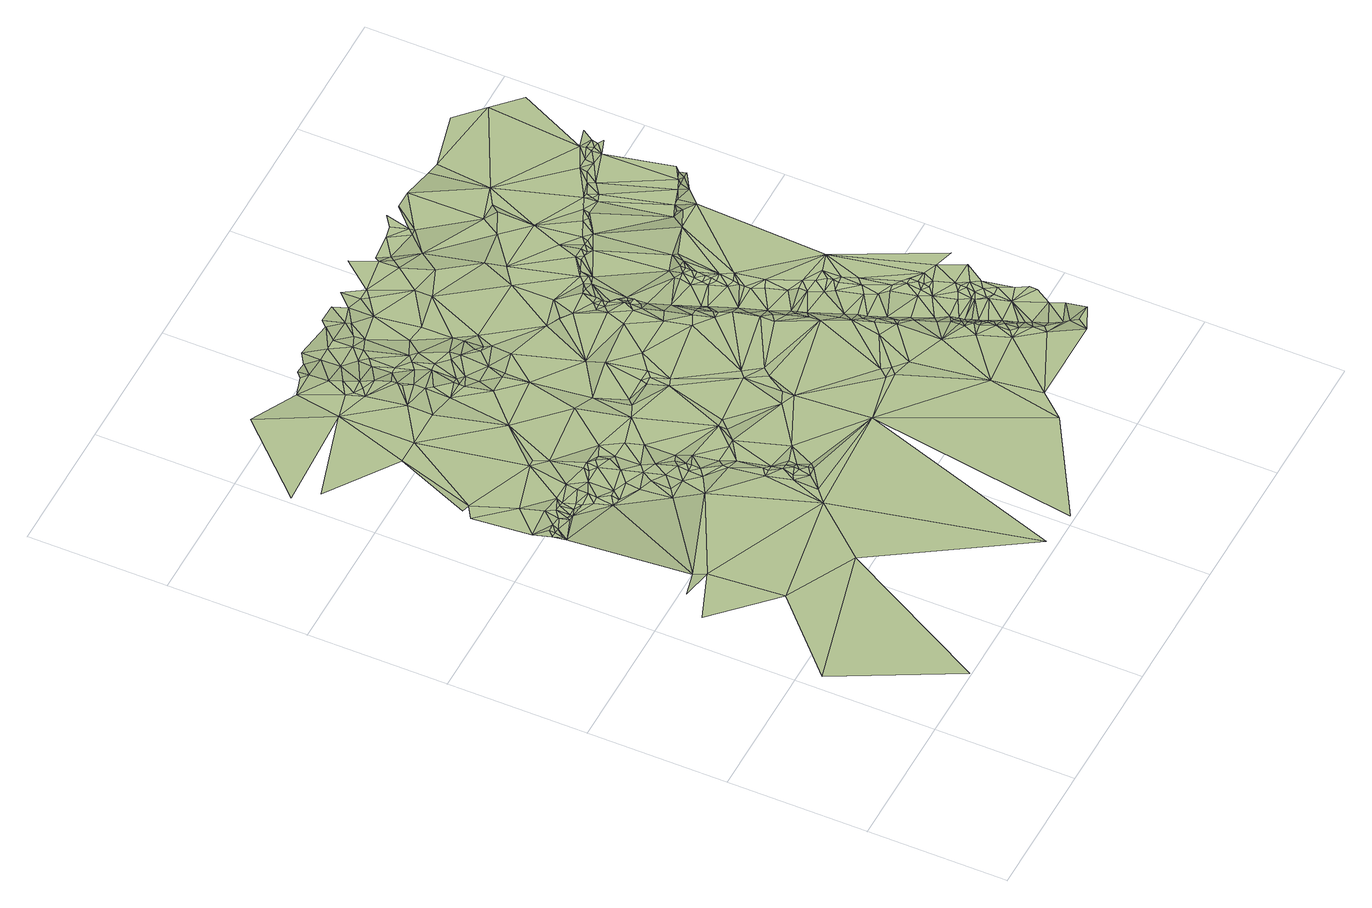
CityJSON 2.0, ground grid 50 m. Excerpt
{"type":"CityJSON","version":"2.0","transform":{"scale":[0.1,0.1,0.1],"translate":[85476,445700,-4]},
"CityObjects":{
"terrain1":{"type":"TINRelief","geometry":[{"type":"CompositeSurface","lod":"1","boundaries":[[[0,1,2]],[[0,2,3]],[[3,4,5]],[[4,6,7]],[[8,9,10]],[[10,11,12]],[[10,12,13]],[[8,10,13]],[[14,4,3]],[[15,12,11]],[[16,9,8]],[[15,13,12]],[[17,6,4]],[[16,8,13]],[[18,11,6]],[[16,13,15]],[[19,20,9]],[[16,21,9]],[[15,11,22]],[[16,15,23]],[[19,9,21]],[[14,3,2]],[[19,24,20]],[[25,22,11]],[[15,22,23]],[[16,23,21]],[[23,22,26]],[[18,25,11]],[[23,26,27]],[[23,27,21]],[[25,26,22]],[[18,6,28]],[[29,27,26]],[[25,29,26]],[[19,21,30]],[[29,31,27]],[[30,21,27]],[[25,32,29]],[[28,6,17]],[[33,34,24]],[[32,31,29]],[[31,30,27]],[[35,32,25]],[[32,36,31]],[[14,17,4]],[[37,35,25]],[[36,30,31]],[[38,36,32]],[[18,37,25]],[[35,38,32]],[[39,24,19]],[[40,38,35]],[[41,36,38]],[[37,40,35]],[[42,30,36]],[[18,43,37]],[[39,19,30]],[[44,14,2]],[[43,40,37]],[[45,43,18]],[[41,38,40]],[[45,18,46]],[[41,42,36]],[[18,47,46]],[[45,48,43]],[[45,46,48]],[[49,40,43]],[[18,28,47]],[[50,33,24]],[[48,49,43]],[[41,40,49]],[[39,30,42]],[[48,46,51]],[[41,49,42]],[[39,50,24]],[[46,47,51]],[[52,33,53]],[[54,47,28]],[[49,55,42]],[[54,28,56]],[[57,53,58]],[[48,59,49]],[[60,28,17]],[[60,56,28]],[[48,51,61]],[[39,42,62]],[[51,47,63]],[[55,62,42]],[[49,64,55]],[[63,47,54]],[[48,61,59]],[[49,59,64]],[[54,56,65]],[[65,56,60]],[[60,17,66]],[[14,67,17]],[[61,51,63]],[[39,62,68]],[[63,54,65]],[[69,55,64]],[[69,64,59]],[[69,62,55]],[[70,66,17]],[[14,71,72]],[[65,60,73]],[[60,66,74]],[[50,53,33]],[[61,63,75]],[[69,59,76]],[[61,77,59]],[[63,65,78]],[[67,70,17]],[[14,72,67]],[[60,74,73]],[[59,77,76]],[[75,63,78]],[[69,76,79]],[[78,65,73]],[[80,61,75]],[[74,66,81]],[[80,77,61]],[[39,68,82]],[[83,62,69]],[[77,79,76]],[[74,81,84]],[[39,82,50]],[[85,81,66]],[[73,74,86]],[[62,82,68]],[[71,87,72]],[[86,74,84]],[[80,79,77]],[[70,85,66]],[[78,73,88]],[[83,69,79]],[[88,73,86]],[[67,72,89]],[[72,87,90]],[[91,70,67]],[[71,92,87]],[[75,78,93]],[[94,84,81]],[[91,67,95]],[[89,72,90]],[[85,96,81]],[[83,79,80]],[[78,88,97]],[[67,89,95]],[[80,75,98]],[[94,86,84]],[[88,86,97]],[[44,99,14]],[[100,85,70]],[[90,87,101]],[[94,81,96]],[[100,70,91]],[[91,95,102]],[[89,90,103]],[[90,101,103]],[[94,97,86]],[[95,89,102]],[[100,96,85]],[[78,97,93]],[[101,87,104]],[[100,91,102]],[[83,80,98]],[[98,75,93]],[[104,87,92]],[[50,105,53]],[[102,89,106]],[[89,103,106]],[[107,58,53]],[[103,101,108]],[[50,82,109]],[[108,101,104]],[[106,103,108]],[[102,106,110]],[[104,92,111]],[[50,109,105]],[[14,99,71]],[[112,62,83]],[[106,108,110]],[[108,104,111]],[[113,96,100]],[[94,96,113]],[[100,102,114]],[[112,82,62]],[[102,110,115]],[[110,108,115]],[[108,111,115]],[[94,116,97]],[[107,53,117]],[[113,100,114]],[[118,53,105]],[[119,83,98]],[[116,93,97]],[[118,117,53]],[[114,102,115]],[[71,99,92]],[[119,98,93]],[[94,113,116]],[[120,109,82]],[[121,105,109]],[[107,117,122]],[[118,123,117]],[[112,83,119]],[[99,111,92]],[[116,113,114]],[[119,93,116]],[[124,123,118]],[[118,105,125]],[[123,126,117]],[[120,121,109]],[[107,122,127]],[[107,127,128]],[[120,82,129]],[[126,122,117]],[[130,123,124]],[[116,114,131]],[[124,118,132]],[[99,115,111]],[[130,126,123]],[[125,105,133]],[[105,134,133]],[[121,134,105]],[[118,135,132]],[[118,125,135]],[[130,124,132]],[[112,136,82]],[[137,128,127]],[[120,138,121]],[[116,131,139]],[[114,115,140]],[[136,129,82]],[[125,133,134]],[[141,122,126]],[[112,119,142]],[[120,143,138]],[[120,129,144]],[[131,114,140]],[[130,141,126]],[[120,144,145]],[[137,127,146]],[[127,122,147]],[[120,145,143]],[[132,135,148]],[[130,132,149]],[[142,119,150]],[[135,125,148]],[[151,99,152]],[[125,134,153]],[[121,154,134]],[[121,138,154]],[[141,147,122]],[[119,116,155]],[[139,131,140]],[[146,127,147]],[[156,144,129]],[[112,142,136]],[[132,148,149]],[[130,157,141]],[[148,125,153]],[[143,145,158]],[[142,150,159]],[[138,143,154]],[[160,145,144]],[[155,116,139]],[[130,149,157]],[[119,155,150]],[[156,160,144]],[[160,158,145]],[[134,154,153]],[[156,129,161]],[[143,158,154]],[[136,161,129]],[[99,162,115]],[[149,148,163]],[[148,153,163]],[[146,147,164]],[[115,162,140]],[[165,159,150]],[[166,149,163]],[[141,167,147]],[[168,154,158]],[[157,149,166]],[[163,153,169]],[[156,170,160]],[[171,158,160]],[[169,153,154]],[[156,161,170]],[[136,172,161]],[[157,173,141]],[[164,147,167]],[[168,169,154]],[[165,150,155]],[[171,168,158]],[[174,142,159]],[[175,166,163]],[[175,163,169]],[[173,167,141]],[[157,166,176]],[[170,161,172]],[[142,177,136]],[[165,178,159]],[[139,140,179]],[[170,180,160]],[[157,176,173]],[[155,139,179]],[[175,176,166]],[[181,169,168]],[[171,160,180]],[[136,182,172]],[[181,175,169]],[[174,159,178]],[[183,168,171]],[[173,184,167]],[[183,181,168]],[[170,172,182]],[[165,155,185]],[[186,164,167]],[[165,185,178]],[[140,162,187]],[[188,176,175]],[[174,177,142]],[[188,173,176]],[[183,171,180]],[[185,155,189]],[[170,190,180]],[[177,182,136]],[[181,191,175]],[[192,178,185]],[[193,184,173]],[[179,140,187]],[[186,167,184]],[[192,185,189]],[[155,179,189]],[[193,173,188]],[[188,175,191]],[[180,190,194]],[[170,195,190]],[[174,178,192]],[[170,182,195]],[[99,196,162]],[[183,180,197]],[[183,198,181]],[[199,187,162]],[[180,194,197]],[[194,190,200]],[[181,198,191]],[[201,184,193]],[[190,195,200]],[[189,179,202]],[[179,187,199]],[[192,189,203]],[[197,194,200]],[[193,188,204]],[[151,205,99]],[[186,184,201]],[[183,197,198]],[[174,192,203]],[[206,188,191]],[[207,200,195]],[[201,193,204]],[[99,208,196]],[[197,200,207]],[[179,199,209]],[[202,179,209]],[[210,191,198]],[[211,186,201]],[[206,204,188]],[[197,207,198]],[[205,208,99]],[[177,212,182]],[[195,182,212]],[[162,196,213]],[[206,191,210]],[[174,214,177]],[[211,201,215]],[[201,204,216]],[[189,202,217]],[[207,195,212]],[[218,205,151]],[[189,217,203]],[[174,203,214]],[[206,216,204]],[[215,201,216]],[[219,199,162]],[[207,220,198]],[[210,198,220]],[[208,221,196]],[[177,222,212]],[[213,196,221]],[[223,216,206]],[[219,162,213]],[[206,210,224]],[[177,225,222]],[[226,202,209]],[[227,208,205]],[[227,221,208]],[[219,209,199]],[[214,228,177]],[[223,206,229]],[[177,228,225]],[[223,230,216]],[[214,203,231]],[[206,224,229]],[[203,217,231]],[[207,212,232]],[[222,233,212]],[[210,220,224]],[[217,202,234]],[[235,213,221]],[[223,229,236]],[[223,236,230]],[[218,237,205]],[[227,235,221]],[[207,232,220]],[[222,225,233]],[[227,205,238]],[[233,239,212]],[[234,202,240]],[[236,229,224]],[[226,240,202]],[[226,209,241]],[[241,209,219]],[[233,225,239]],[[214,231,242]],[[214,242,228]],[[228,243,225]],[[231,217,244]],[[239,232,212]],[[243,245,225]],[[235,246,213]],[[247,243,228]],[[238,205,248]],[[242,231,249]],[[217,234,244]],[[236,224,250]],[[231,244,251]],[[219,213,246]],[[247,252,243]],[[231,251,249]],[[227,253,235]],[[252,245,243]],[[224,220,254]],[[242,255,228]],[[247,228,255]],[[256,239,225]],[[227,238,253]],[[248,205,237]],[[245,256,225]],[[218,257,237]],[[247,258,252]],[[259,242,249]],[[258,245,252]],[[244,234,260]],[[259,255,242]],[[247,261,258]],[[247,255,261]],[[258,262,245]],[[260,234,263]],[[263,234,264]],[[251,244,265]],[[266,249,251]],[[234,240,264]],[[259,249,267]],[[268,258,261]],[[269,261,255]],[[262,256,245]],[[236,250,270]],[[271,262,258]],[[236,270,272]],[[265,244,260]],[[259,273,255]],[[268,271,258]],[[274,261,269]],[[268,261,274]],[[275,257,218]],[[224,254,250]],[[226,241,276]],[[269,255,273]],[[266,267,249]],[[271,256,262]],[[260,263,277]],[[259,278,273]],[[259,267,278]],[[232,279,220]],[[280,240,226]],[[266,251,265]],[[276,241,281]],[[241,219,282]],[[263,264,283]],[[265,260,277]],[[274,269,284]],[[241,282,281]],[[285,239,256]],[[269,273,284]],[[220,279,254]],[[286,256,271]],[[287,246,235]],[[277,263,288]],[[287,235,253]],[[289,264,240]],[[278,267,284]],[[278,284,273]],[[266,284,267]],[[290,232,239]],[[280,226,291]],[[280,289,240]],[[226,276,291]],[[263,283,288]],[[265,277,292]],[[289,283,264]],[[238,248,293]],[[268,294,271]],[[277,288,292]],[[268,274,294]],[[238,295,253]],[[219,246,296]],[[291,276,281]],[[282,297,281]],[[298,282,219]],[[292,288,283]],[[286,285,256]],[[280,291,289]],[[286,271,294]],[[274,284,294]],[[287,299,246]],[[285,290,239]],[[298,219,296]],[[300,238,293]],[[287,253,301]],[[238,302,295]],[[297,303,281]],[[298,297,282]],[[270,250,304]],[[287,301,299]],[[291,281,303]],[[238,305,302]],[[300,305,238]],[[248,237,306]],[[246,307,296]],[[308,301,253]],[[308,253,309]],[[246,299,310]],[[298,311,297]],[[309,253,295]],[[311,303,297]],[[250,254,312]],[[293,248,313]],[[286,294,285]],[[298,296,307]],[[314,299,301]],[[315,265,292]],[[248,316,313]],[[248,306,316]],[[237,317,306]],[[318,317,237]],[[319,266,265]],[[246,310,307]],[[320,232,290]],[[270,304,321]],[[320,279,232]],[[319,284,266]],[[250,312,304]],[[270,321,322]],[[314,310,299]],[[308,323,301]],[[324,292,283]],[[308,309,323]],[[257,325,237]],[[284,326,294]],[[325,318,237]],[[314,301,323]],[[309,295,327]],[[289,328,283]],[[300,293,329]],[[312,254,279]],[[293,313,330]],[[309,327,323]],[[289,291,331]],[[300,329,305]],[[332,295,302]],[[329,293,330]],[[333,285,294]],[[334,306,317]],[[321,304,312]],[[318,334,317]],[[316,306,335]],[[333,290,285]],[[313,316,336]],[[332,327,295]],[[291,303,337]],[[338,302,305]],[[316,335,336]],[[339,305,329]],[[298,340,311]],[[330,313,341]],[[340,303,311]],[[342,325,257]],[[313,336,341]],[[315,343,265]],[[344,335,306]],[[333,294,326]],[[329,330,345]],[[324,315,292]],[[338,332,302]],[[346,334,318]],[[298,307,347]],[[338,305,339]],[[333,348,290]],[[343,319,265]],[[328,324,283]],[[339,329,349]],[[330,341,350]],[[334,351,306]],[[352,318,325]],[[353,326,284]],[[354,336,335]],[[345,330,350]],[[349,329,345]],[[321,355,322]],[[341,336,356]],[[344,306,351]],[[354,335,344]],[[357,307,310]],[[333,326,348]],[[357,310,314]],[[352,346,318]],[[358,289,331]],[[289,359,328]],[[338,339,349]],[[350,341,356]],[[354,356,336]],[[346,351,334]],[[342,257,360]],[[358,359,289]],[[331,291,361]],[[314,323,362]],[[363,325,342]],[[319,353,284]],[[275,364,257]],[[320,290,365]],[[291,337,361]],[[354,344,351]],[[352,325,363]],[[346,366,351]],[[367,323,327]],[[352,366,346]],[[348,365,290]],[[337,303,368]],[[298,347,340]],[[368,303,340]],[[321,312,369]],[[364,360,257]],[[363,342,370]],[[332,367,327]],[[326,371,348]],[[324,372,315]],[[342,360,370]],[[372,373,315]],[[347,307,374]],[[320,375,279]],[[328,376,324]],[[357,374,307]],[[275,377,364]],[[315,378,343]],[[338,379,332]],[[312,279,375]],[[380,372,324]],[[357,314,362]],[[373,378,315]],[[381,338,349]],[[382,345,350]],[[376,380,324]],[[383,349,345]],[[378,319,343]],[[382,350,356]],[[359,384,328]],[[385,373,372]],[[321,369,355]],[[371,365,348]],[[380,385,372]],[[328,386,376]],[[358,331,387]],[[354,388,356]],[[389,371,326]],[[390,362,323]],[[331,361,387]],[[384,386,328]],[[354,351,388]],[[367,390,323]],[[391,351,366]],[[378,353,319]],[[387,361,337]],[[385,392,373]],[[386,380,376]],[[358,393,359]],[[352,391,366]],[[394,320,365]],[[275,395,377]],[[373,396,378]],[[386,385,380]],[[352,363,391]],[[393,384,359]],[[392,396,373]],[[332,379,367]],[[386,392,385]],[[358,387,393]],[[337,368,397]],[[368,340,397]],[[363,370,398]],[[393,386,384]],[[312,399,369]],[[387,337,397]],[[340,347,400]],[[353,401,326]],[[396,402,378]],[[364,377,395]],[[381,379,338]],[[378,403,353]],[[370,360,398]],[[389,365,371]],[[383,381,349]],[[401,389,326]],[[402,403,378]],[[382,383,345]],[[397,340,400]],[[347,374,404]],[[364,405,360]],[[406,374,357]],[[388,382,356]],[[406,357,362]],[[407,392,386]],[[407,396,392]],[[347,408,400]],[[391,388,351]],[[407,402,396]],[[406,409,374]],[[389,410,365]],[[347,404,408]],[[409,404,374]],[[407,403,402]],[[355,369,411]],[[391,363,398]],[[390,412,362]],[[413,320,394]],[[406,362,412]],[[394,365,410]],[[367,379,414]],[[415,355,411]],[[364,395,405]],[[416,353,403]],[[417,410,389]],[[413,375,320]],[[418,399,312]],[[419,390,367]],[[406,420,409]],[[397,400,421]],[[405,398,360]],[[420,404,409]],[[411,369,399]],[[407,386,422]],[[423,379,381]],[[401,417,389]],[[419,367,414]],[[418,312,375]],[[383,423,381]],[[419,412,390]],[[414,379,424]],[[421,400,408]],[[425,406,412]],[[416,403,407]],[[425,420,406]],[[388,426,382]],[[416,401,353]],[[427,383,382]],[[421,408,404]],[[417,428,410]],[[426,427,382]],[[394,410,428]],[[421,404,420]],[[393,387,429]],[[391,430,388]],[[414,424,431]],[[430,426,388]],[[387,397,429]],[[432,425,412]],[[432,412,419]],[[383,433,423]],[[401,428,417]],[[419,414,434]],[[424,379,435]],[[423,436,379]],[[427,433,383]],[[434,414,431]],[[416,407,422]],[[426,437,427]],[[415,411,438]],[[430,437,426]],[[436,435,379]],[[432,419,439]],[[391,440,430]],[[431,424,435]],[[433,441,423]],[[419,434,439]],[[394,428,442]],[[391,398,443]],[[444,386,393]],[[441,436,423]],[[401,445,428]],[[446,411,399]],[[427,447,433]],[[440,437,430]],[[429,397,421]],[[432,448,425]],[[391,449,440]],[[437,447,427]],[[447,441,433]],[[434,431,448]],[[429,420,425]],[[391,450,449]],[[445,442,428]],[[447,436,441]],[[391,443,450]],[[432,439,448]],[[431,435,448]],[[413,394,442]],[[439,434,448]],[[429,421,420]],[[416,451,401]],[[444,422,386]],[[452,437,440]],[[452,447,437]],[[451,445,401]],[[452,440,449]],[[429,425,448]],[[451,442,445]],[[436,453,435]],[[413,454,375]],[[416,422,444]],[[418,375,454]],[[448,435,453]],[[455,436,447]],[[456,399,418]],[[452,455,447]],[[456,446,399]],[[413,442,457]],[[451,457,442]],[[416,444,451]],[[429,448,453]],[[455,453,436]],[[458,393,429]],[[413,459,454]],[[418,454,459]],[[460,457,451]],[[458,444,393]],[[413,457,461]],[[429,453,462]],[[460,451,463]],[[444,464,451]],[[413,465,459]],[[460,461,457]],[[418,459,465]],[[456,418,465]],[[451,464,463]],[[413,461,466]],[[460,463,461]],[[413,466,465]],[[444,467,464]],[[463,468,461]],[[463,464,468]],[[458,467,444]],[[466,461,468]],[[456,465,469]],[[467,470,464]],[[471,464,470]],[[471,468,464]],[[466,468,472]],[[467,471,470]],[[466,472,473]],[[458,471,467]],[[468,474,472]],[[473,472,474]],[[471,474,468]],[[466,473,475]],[[469,465,476]],[[458,477,471]],[[478,465,466]],[[473,474,475]],[[479,474,471]],[[458,480,477]],[[479,471,477]],[[475,474,481]],[[478,466,475]],[[479,481,474]],[[480,479,477]],[[482,475,481]],[[480,483,479]],[[478,475,482]],[[484,481,479]],[[478,485,465]],[[486,483,480]],[[487,482,481]],[[483,484,479]],[[486,480,488]],[[478,482,487]],[[486,484,483]],[[489,476,465]],[[490,481,484]],[[478,487,491]],[[492,484,486]],[[490,487,481]],[[492,486,488]],[[478,491,485]],[[493,484,492]],[[494,491,487]],[[489,465,485]],[[493,490,484]],[[490,494,487]],[[494,495,491]],[[495,485,491]],[[496,494,490]],[[496,495,494]],[[497,476,489]],[[498,485,495]],[[496,490,499]],[[496,498,495]],[[496,499,498]],[[499,490,500]],[[498,501,485]],[[489,485,502]]]}]}
},
"vertices":[
[39,420,30],[258,0,29],[556,550,32],[308,680,30],[285,950,32],[104,880,33],[260,990,34],[173,970,34],[234,1490,35],[193,1530,35],[214,1470,33],[238,1430,14],[240,1440,17],[237,1470,30],[730,750,31],[261,1470,23],[262,1490,33],[599,1110,35],[440,1360,16],[281,1620,33],[172,1740,36],[305,1540,36],[325,1460,10],[304,1490,25],[219,1770,35],[345,1460,10],[326,1470,15],[328,1510,32],[548,1200,22],[347,1470,10],[373,1530,33],[352,1510,28],[373,1470,10],[305,2050,36],[194,1780,32],[397,1450,17],[372,1510,24],[418,1420,17],[391,1470,18],[465,1670,33],[441,1450,30],[441,1490,29],[442,1530,33],[440,1420,25],[889,30,31],[465,1380,28],[464,1350,23],[531,1310,26],[484,1380,32],[483,1470,33],[395,2050,34],[531,1360,33],[60,2220,35],[395,2320,33],[577,1290,32],[532,1510,34],[576,1220,27],[2,2300,35],[261,2570,32],[554,1470,34],[621,1200,32],[576,1400,33],[508,1620,39],[600,1330,32],[529,1490,33],[620,1260,32],[667,1150,32],[755,970,32],[485,1670,38],[554,1510,40],[732,1090,38],[777,790,30],[780,880,31],[667,1240,40],[666,1200,35],[622,1350,37],[575,1490,40],[598,1450,40],[645,1310,38],[599,1490,34],[621,1440,35],[689,1170,38],[597,1810,33],[644,1510,33],[689,1200,41],[731,1110,41],[688,1220,40],[819,840,33],[689,1260,33],[803,930,39],[797,890,34],[778,990,39],[847,840,39],[709,1380,33],[733,1220,35],[778,970,36],[749,1130,35],[710,1270,32],[689,1440,33],[1135,770,33],[774,1080,34],[823,880,39],[802,970,33],[823,900,41],[847,860,37],[532,2140,36],[825,930,36],[418,2480,38],[844,900,34],[532,2050,33],[847,930,34],[868,860,32],[755,1650,36],[821,1130,33],[846,1130,37],[913,950,32],[890,1200,32],[487,2340,36],[509,2280,36],[801,1470,33],[622,2030,37],[622,2120,39],[510,2410,48],[506,2320,38],[532,2300,42],[600,2210,45],[530,2370,47],[508,2480,46],[484,2500,46],[710,1920,37],[553,2320,46],[888,1170,32],[577,2280,46],[599,2190,44],[621,2160,41],[598,2230,46],[797,1830,34],[508,2520,42],[640,2100,38],[915,1200,35],[1067,1060,31],[598,2410,33],[825,1620,32],[689,2050,37],[688,2010,38],[688,2030,38],[552,2520,35],[596,2480,33],[643,2250,33],[640,2320,33],[846,1490,37],[1399,230,30],[1025,10,30],[687,2190,33],[711,2140,32],[980,1420,32],[732,1980,33],[644,2370,33],[709,2050,33],[868,1510,33],[732,2030,33],[779,1920,36],[1117,1040,31],[666,2250,33],[598,2550,32],[957,1490,32],[665,2340,37],[645,2480,38],[734,2140,39],[710,2210,38],[800,1980,37],[775,2100,38],[800,1920,32],[687,2410,39],[981,1650,36],[733,2230,39],[687,2370,40],[962,1710,31],[959,1510,36],[1117,1220,31],[802,2080,44],[757,2210,36],[887,1940,32],[802,2120,39],[688,2480,37],[982,1490,37],[734,2530,33],[1115,1080,34],[739,2390,33],[1005,1430,36],[846,2030,42],[799,2260,31],[1005,1510,37],[734,2430,34],[844,2050,44],[888,2010,35],[1317,810,30],[869,2100,35],[869,2140,31],[1161,1150,31],[869,2030,39],[778,2480,33],[1137,1240,35],[1070,1560,36],[780,2460,37],[1453,500,29],[844,2410,32],[913,2070,33],[1341,790,30],[1183,1180,34],[868,2250,31],[753,2550,36],[1046,1890,33],[1341,840,34],[1161,1670,34],[822,2550,33],[843,2500,32],[1251,1470,34],[1476,320,31],[1455,1110,29],[1005,2280,31],[1362,810,34],[1095,1870,29],[891,2480,36],[1002,2340,34],[1134,1840,31],[1385,1290,31],[1410,770,33],[1185,1740,33],[911,2460,32],[889,2550,36],[1230,1560,33],[1161,2070,31],[1102,1870,26],[1317,1420,32],[1477,910,32],[936,2480,36],[1653,520,31],[1545,720,32],[1161,1920,32],[1364,1380,30],[1385,1240,31],[1229,1670,33],[1183,1780,28],[1294,1490,32],[1205,1800,31],[1500,1020,30],[1207,1760,31],[1611,630,31],[1251,1650,31],[1071,2430,34],[1272,1580,30],[1204,1780,31],[1544,880,32],[1112,2320,36],[1251,1710,32],[1229,1850,31],[1723,430,31],[1227,1780,32],[1251,1690,32],[1320,1490,29],[1229,1760,32],[1230,1800,33],[1341,1440,28],[1342,1420,31],[1324,1580,10],[1298,1650,10],[1285,1670,11],[1241,1780,16],[1252,1740,32],[1070,2500,32],[1232,1800,11],[1027,2590,34],[1273,1710,17],[1251,1760,11],[1791,320,31],[1410,1260,29],[1340,1490,20],[1279,1690,31],[1207,2190,37],[1386,1330,28],[1432,1220,26],[1455,1150,27],[1369,1470,10],[1285,1720,17],[1275,1870,23],[1251,1850,27],[1521,950,31],[1363,1470,14],[1405,1380,10],[1295,1890,29],[1437,1290,10],[1360,1490,10],[1632,680,31],[1296,1850,10],[1588,840,27],[1498,1060,25],[1454,1200,21],[1481,1170,12],[1522,990,28],[1634,700,30],[1544,950,26],[1612,770,28],[1468,1220,10],[1095,2460,32],[1633,730,28],[1679,590,30],[1530,1060,10],[1565,900,24],[1567,880,28],[1547,1020,10],[1473,1200,11],[1162,2390,32],[1657,660,30],[1552,990,11],[1429,1560,12],[1657,640,31],[1678,540,31],[1701,520,30],[1430,1620,17],[1228,2120,33],[1112,2480,23],[1087,2520,24],[1579,930,10],[1454,1510,11],[1725,480,30],[1324,1860,11],[1607,860,11],[1475,1450,11],[1653,700,23],[1657,680,26],[1499,1380,12],[1640,790,10],[1316,1870,16],[1700,570,29],[1680,620,29],[1680,640,24],[1544,1270,10],[1667,750,11],[1656,730,16],[1566,1210,12],[1680,660,19],[1747,450,28],[1432,1600,20],[1702,610,17],[1676,700,10],[1724,540,20],[1589,1160,11],[1317,1900,26],[1673,720,10],[1684,680,11],[1724,590,11],[1748,520,11],[1454,1650,13],[1705,630,10],[1184,2530,22],[1694,660,10],[1633,1040,11],[1498,1400,12],[1497,1420,15],[1802,410,12],[1522,1340,11],[1655,1000,11],[1761,500,10],[1810,390,20],[1364,1940,31],[1738,540,13],[1701,880,13],[1565,1240,15],[1230,2460,23],[1776,450,14],[1363,1920,26],[1453,1530,16],[1453,1560,21],[1608,1130,14],[1342,2210,32],[1476,1490,18],[1818,360,31],[1452,1600,29],[1723,840,11],[1476,1510,23],[1746,760,10],[1770,710,10],[1768,720,11],[1498,1440,19],[1475,1530,27],[1499,1490,29],[1543,1350,25],[1792,670,12],[1386,1920,23],[1680,970,17],[1814,600,10],[1475,1560,29],[1522,1450,29],[1387,2010,32],[1879,360,31],[1475,1580,29],[1589,1240,28],[1860,490,11],[1249,2460,27],[1609,1200,28],[1432,1910,10],[1475,1600,29],[1476,1620,28],[1635,1150,29],[1882,440,11],[1657,1060,24],[1500,1620,30],[1631,1170,29],[1633,1130,27],[1405,1940,29],[1250,2480,23],[1699,970,26],[1430,2120,33],[1723,880,20],[1229,2540,23],[1519,1670,15],[1409,1920,19],[1386,2280,32],[1722,930,29],[1656,1130,30],[1655,1200,29],[1522,1650,28],[1769,770,20],[1744,860,25],[1677,1080,29],[1791,680,13],[1791,720,20],[1430,1940,25],[1724,1220,30],[1812,660,17],[1745,880,29],[1724,950,29],[1792,750,26],[1746,900,29],[1769,860,29],[1792,790,30],[1812,700,25],[1270,2570,24],[1746,930,29],[1835,660,27],[1790,770,29],[1453,1960,29],[1881,540,28],[1635,1690,28],[1454,1940,20],[1318,2550,31],[1815,750,30],[1788,900,29],[1858,610,29],[1882,570,29],[1495,1940,13],[1837,720,29],[1836,880,29],[1430,2250,36],[1882,790,30],[1385,2550,30],[1521,1990,27],[1744,1690,30],[1454,2280,31],[1543,1980,22],[1565,2010,29],[1905,860,29],[1567,1990,20],[1675,1740,13],[1520,2320,30],[1612,2030,30],[1701,1720,29],[1632,1990,12],[1499,2530,23],[1697,1740,18],[1724,1760,12],[1635,2010,16],[1634,2030,26],[1660,2000,12],[1678,2050,27],[1542,2520,27],[1747,1760,16],[1724,2100,31],[1790,1780,14],[1792,1740,30],[1699,2030,15],[1720,2070,28],[1811,1780,19],[1832,1800,12],[1810,2140,30],[1837,1780,25],[1769,2070,22],[1855,1780,28],[1835,2480,32],[1827,2070,11],[1768,2100,29],[1858,1810,17],[1882,1830,11],[1814,2100,23],[1814,2120,30],[1834,2100,20],[1745,2570,29],[1858,2120,25],[1858,2100,16],[1884,2090,11],[1880,2160,30],[1927,2390,32]
]}
